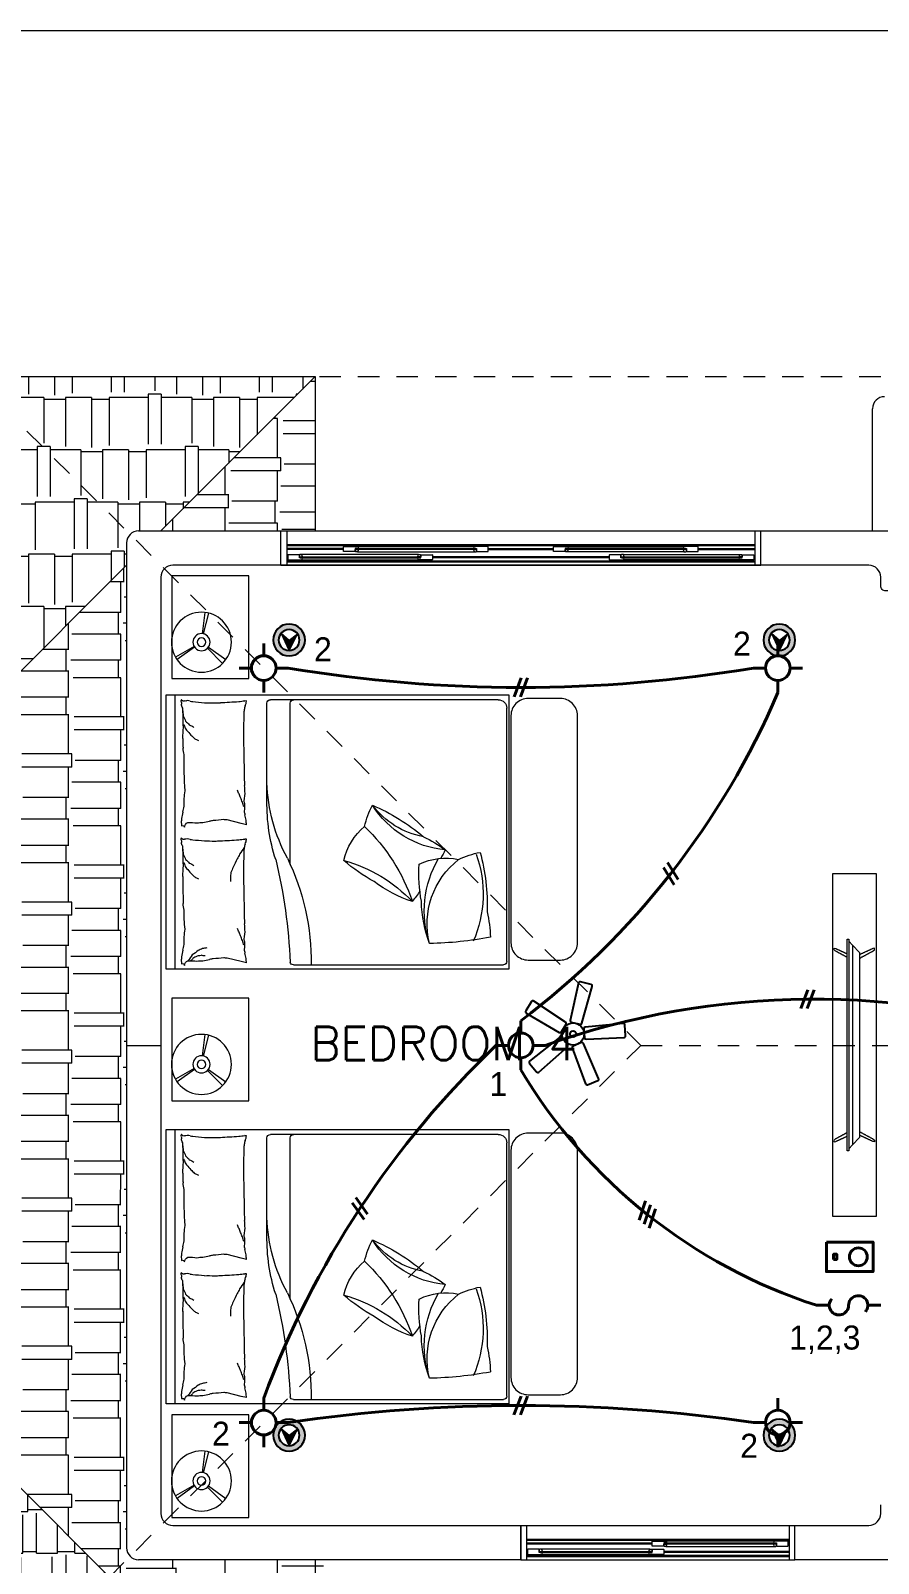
# Model space of a CAD drawing. Header units: metres. Extents: x 14 to 2416, y -346 to 476.
# Drawn here: x 132.22 to 137.16, y -72.09 to -63.15 of the extents above; entities that cross this region are included whole.
import ezdxf

# ---------------------------------------------------------------- set-up
doc = ezdxf.new("R2010")
doc.units = ezdxf.units.M
for name, pattern in [('0', [0]), ('CONTINU', [0]), ('CONTINUA', [0]), ('HIDDEN2', [0.1875, 0.125, -0.0625])]:
    doc.linetypes.add(name, pattern=pattern)
doc.layers.get('0').update_dxf_attribs({"linetype": '0', "lineweight": 20})
doc.layers.get('Defpoints').update_dxf_attribs({"color": 6})
for name, color, linetype, lineweight in [('A-ANNO-TEXT', 20, 'Continuous', 13), ('A-DOOR', 35, 'Continuous', 5), ('A-WALL', 250, 'Continuous', 20), ('cristales', 131, 'Continuous', 0), ('E Salida Interruptores', 22, 'Continuous', 40), ('E Salida Luces', 22, 'Continuous', 40), ('E Tuberia Emp Losa', 22, 'Continuous', 40), ('MAVA', 1, 'Continuous', 15), ('MOBILIARIOS', 252, 'Continuous', 0), ('muros bajitos', 252, 'Continuous', 5), ('puertas', 42, 'Continuous', 0), ('textos', 7, 'Continuous', 0)]:
    doc.layers.add(name, color=color, linetype=linetype, lineweight=lineweight)
doc.layers.add('MAVA Luminarias', color=1, linetype='Continuous')
doc.layers.add('Techos 1', color=7, linetype='HIDDEN2', lineweight=9, true_color=0x42391a)
doc.layers.add('Techos 2do', color=7, linetype='CONTINUA', lineweight=5, true_color=0x42391a)
doc.styles.add('CENTURY GOTHIC', font='GOTHIC.TTF')
doc.styles.get("Standard").update_dxf_attribs({"font": 'arial.ttf', "height": 0.1875})

# ---------------------------------------------------------------- blocks, each defined once
blk = doc.blocks.new('abanico mava')
at = {"layer": 'MAVA Luminarias', "linetype": 'ByBlock', "lineweight": -2, "extrusion": (4.64878e-10, 3.72215e-09, 1), "elevation": 0}
for points in [[(513803.102, 2035248.678), (513803.215, 2035249.086, 0.421374), (513803.203, 2035249.107), (513803.084, 2035249.136, 0.421374), (513803.064, 2035249.124), (513802.972, 2035248.71, 0.407089), (513802.984, 2035248.69), (513803.082, 2035248.666, 0.407089)], [(513802.921, 2035248.69), (513802.567, 2035248.923, 0.421374), (513802.544, 2035248.918), (513802.479, 2035248.814, 0.421374), (513802.485, 2035248.791), (513802.85, 2035248.576, 0.407089), (513802.873, 2035248.581), (513802.926, 2035248.667, 0.407089)], [(513802.993, 2035248.405), (513803.142, 2035248.008, 0.421374), (513803.164, 2035247.998), (513803.278, 2035248.044, 0.421374), (513803.287, 2035248.066), (513803.118, 2035248.455, 0.407089), (513803.096, 2035248.464), (513803.003, 2035248.426, 0.407089)]]:
    blk.add_lwpolyline(points, format="xyb", close=True, dxfattribs=at)
at = {"layer": 'MAVA Luminarias', "linetype": 'ByBlock', "lineweight": -2, "extrusion": (4.64878e-10, 3.72215e-09, 1)}
for points in [[(513803.147, 2035248.501), (513803.57, 2035248.521, 0.421374), (513803.586, 2035248.539), (513803.578, 2035248.661, 0.421374), (513803.559, 2035248.676), (513803.137, 2035248.636, 0.407089), (513803.122, 2035248.618), (513803.129, 2035248.517, 0.407089)], [(513802.854, 2035248.521), (513802.522, 2035248.257, 0.421374), (513802.52, 2035248.233), (513802.599, 2035248.139, 0.421374), (513802.623, 2035248.137), (513802.94, 2035248.418, 0.407089), (513802.942, 2035248.442), (513802.877, 2035248.519, 0.407089)]]:
    blk.add_lwpolyline(points, format="xyb", close=True, dxfattribs=at)
at = {"layer": 'MAVA Luminarias', "linetype": 'ByBlock', "lineweight": -2}
for radius in [0.123, 0.0335]:
    blk.add_circle((513803.004, 2035248.559), radius, dxfattribs=at)
blk = doc.blocks.new('dl ip')
at = {"layer": 'MAVA', "true_color": 0xf8991e, "transparency": 33554687}
h = blk.add_hatch(color=30, dxfattribs=at)
h.dxf.hatch_style = 1
h.paths.add_polyline_path([(94.7574, -111.2088), (94.7109, -111.2482), (94.6624, -111.2113), (94.7109, -111.3092)])
at = {"layer": 'MAVA Luminarias', "linetype": 'Continuous', "true_color": 0xf8991e}
h = blk.add_hatch(color=30, dxfattribs=at)
h.paths.add_polyline_path([(94.618, -111.2482, 1), (94.8039, -111.2482, 1)])
h.paths.add_polyline_path([(94.7719, -111.2482, -1), (94.6499, -111.2482, -1)], flags=16)
at = {"layer": 'MAVA', "color": 30, "true_color": 0xf8991e}
for p, q in [((94.7109, -111.2482), (94.6624, -111.2113)), ((94.6624, -111.2113), (94.7109, -111.3092)), ((94.7109, -111.3092), (94.7574, -111.2088)), ((94.7574, -111.2088), (94.7109, -111.2482))]:
    blk.add_line(p, q, dxfattribs=at)
at = {"layer": 'MAVA Luminarias', "color": 30, "linetype": 'Continuous', "true_color": 0xf8991e}
for radius in [0.093, 0.061]:
    blk.add_circle((94.7109, -111.2482), radius, dxfattribs=at)
blk = doc.blocks.new('A$C58f5b6b7')
at = {"layer": 'MOBILIARIOS'}
for points in [[(0, 0.2526), (2, 0.2526), (2, 0), (0, 0)], [(0.382, 0.1596), (0.382, 0.1691), (1.618, 0.1691), (1.618, 0.1596)]]:
    blk.add_lwpolyline(points, close=True, dxfattribs=at)
for points in [[(1.6059, 0.1595), (1.5823, 0.1372), (1, 0.1372), (0.4177, 0.1372), (0.3941, 0.1595)], [(1.5823, 0.1372), (1.54, 0.0973), (0.46, 0.0973), (0.4177, 0.1372)]]:
    blk.add_lwpolyline(points, dxfattribs=at)
for points, degree in [([(0.4512, 0.2382, -0.0047), (0.4469, 0.2461, -0.0047), (0.4415, 0.2461, -0.0047), (0.4325, 0.2461, -0.0047), (0.4368, 0.237, -0.0047)], 3), ([(0.4368, 0.237, -0.0047), (0.4526, 0.2031, -0.0047), (0.4683, 0.1691, -0.0047)], 2), ([(0.4885, 0.1691, -0.0047), (0.4698, 0.2037, -0.0047), (0.4512, 0.2382, -0.0047)], 2), ([(1.5115, 0.1691, -0.0047), (1.5302, 0.2037, -0.0047), (1.5488, 0.2382, -0.0047)], 2), ([(1.5632, 0.237, -0.0047), (1.5474, 0.2031, -0.0047), (1.5317, 0.1691, -0.0047)], 2), ([(1.5488, 0.2382, -0.0047), (1.5531, 0.2461, -0.0047), (1.5585, 0.2461, -0.0047), (1.5675, 0.2461, -0.0047), (1.5632, 0.237, -0.0047)], 3), ([(0.4368, 0.0172, -0.0047), (0.4554, 0.0572, -0.0047), (0.474, 0.0973, -0.0047)], 2), ([(0.4951, 0.0973, -0.0047), (0.4731, 0.0566, -0.0047), (0.4512, 0.016, -0.0047)], 2), ([(1.5049, 0.0973), (1.5269, 0.0566), (1.5488, 0.016)], 2), ([(1.5632, 0.0172), (1.5446, 0.0572), (1.526, 0.0973)], 2)]:
    blk.add_open_spline(points, degree=degree, dxfattribs=at)
for points in [[(0.4512, 0.016, -0.0047), (0.4469, 0.0081, -0.0047), (0.4415, 0.0081, -0.0047), (0.4325, 0.0081, -0.0047), (0.4368, 0.0172, -0.0047)], [(1.5488, 0.016), (1.5531, 0.0081), (1.5585, 0.0081), (1.5675, 0.0081), (1.5632, 0.0172)]]:
    blk.add_open_spline(points, degree=3, knots=[-0.08544201, -0.08544201, -0.08544201, -0.08544201, -0.04272101, 0, 0, 0, 0], dxfattribs=at)
blk = doc.blocks.new('A$Ca0281d7f')
at = {"layer": 'MOBILIARIOS'}
for p, q in [((0.4006, 1.6), (0.4006, 0)), ((2.4006, 1.6), (0.4006, 1.6)), ((0.4127, 0.0458), (0.4127, 1.5216)), ((0.4627, 1.5716), (1.7925, 1.5716)), ((1.676, 0.6111), (1.676, 1.5516)), ((1.8125, 0.9805), (1.8125, 1.5516)), ((2.3482, 0), (2.3482, 1.6)), ((2.4006, 0), (2.4006, 1.6)), ((1.9322, 0.8427), (1.9622, 0.8502)), ((1.9622, 0.8502), (2.0448, 0.8708)), ((0.4006, 0), (2.4006, 0)), ((1.6581, 0.0258), (0.4327, 0.0258)), ((1.9322, 0.0366), (1.9622, 0.0442)), ((1.9622, 0.0442), (2.0448, 0.0648))]:
    blk.add_line(p, q, dxfattribs=at)
blk.add_lwpolyline([(0.1, 1.5789), (0.2884, 1.5789, -0.414214), (0.3884, 1.4789), (0.3884, 0.1537, -0.414214), (0.2884, 0.0537), (0.1, 0.0537, -0.414214), (0, 0.1537), (0, 1.4789, -0.414214)], format="xyb", close=True, dxfattribs=at)
for centre, radius, start, end in [((0.4627, 1.5216), 0.05, 90, 180), ((1.656, 1.5516), 0.02, 0, 90), ((1.7925, 1.5516), 0.02, 0, 90), ((1.9309, 1.5641), 0.00132, 286.69777, 7.12039), ((1.8473, 1.5384), 0.0875, 7.12039, 16.22115), ((1.9356, 1.5833), 0.0193, 260.00164, 286.69777), ((1.8659, 1.514), 0.0767, 16.22115, 27.28412), ((1.9837, 1.5456), 0.0453, 192.86904, 207.28412), ((1.9215, 1.2442), 0.3212, 80.00164, 86.49514), ((2.0891, 1.5339), 0.1459, 183.57397, 192.86904), ((1.2506, -12.0557), 13.6356, 86.49514, 86.94504), ((2.0452, 0.1897), 1.3652, 86.94504, 88.36691), ((2.1579, 0.8754), 0.6787, 88.36691, 93.36875), ((2.2993, 0.649), 0.9131, 93.36875, 97.6809), ((2.2872, 1.3666), 0.1983, 97.6809, 102.10946), ((2.2259, 1.8067), 0.246, 278.13348, 282.10946), ((2.2895, 1.5966), 0.0328, 248.57902, 278.13348), ((2.3, 1.5497), 0.0156, 68.57902, 111.9904), ((1.4835, 1.5502), 0.8208, 354.74081, 358.09211), ((2.2574, 1.5504), 0.0539, 329.34875, 354.74081), ((2.3098, 1.5651), 0.00428, 111.9904, 191.89306), ((2.309, 1.5713), 0.00232, 250.43603, 11.89306), ((2.3399, 1.5476), 0.0289, 149.34875, 184.30254), ((2.3145, 1.573), 0.00342, 201.7883, 250.43603), ((2.3384, 1.5717), 0.0251, 184.30254, 201.7883), ((3.1109, 1.5072), 1.164, 180.28654, 183.57397), ((7.6668, 1.3378), 5.7185, 179.02962, 180.28654), ((2.3455, 1.3659), 0.0992, 126.17665, 143.91364), ((2.3823, 1.4187), 0.0992, 143.91364, 164.06476), ((0.8066, 1.46), 1.4943, 358.09211, 0.57574), ((2.4011, 1.4844), 0.0992, 164.06476, 184.21588), ((2.3068, 1.157), 0.2002, 113.00277, 118.31676), ((2.2596, 1.303), 0.0493, 118.31676, 129.03494), ((2.3987, 1.1905), 0.2252, 129.03494, 136.18849), ((2.2967, 1.3302), 0.0992, 108.43965, 126.17665), ((2.5639, 1.1222), 0.3916, 136.18849, 141.61143), ((2.3495, 1.3582), 0.0768, 141.61143, 152.76041), ((2.508, 1.3226), 0.234, 152.76041, 159.13972), ((1.4299, 1.3372), 0.8732, 0.57574, 4.80185), ((2.5925, 1.3331), 0.2897, 177.46141, 184.80185), ((15.9276, 0.997), 13.9828, 178.72047, 179.52429), ((1.7752, 1.3448), 0.5293, 349.81012, 353.9133), ((2.4538, 1.2819), 0.1524, 169.81012, 177.46141), ((-1.4773, 1.2511), 3.7735, 356.79189, 0.00082), ((0.8277, 1.1189), 0.9853, 331.43285, 358.12613), ((3.1579, 1.0151), 1.2165, 175.38242, 177.39037), ((0.5395, 1.1379), 1.4048, 355.38242, 357.25094), ((1.7143, 0.9787), 0.2301, 357.25094, 11.55856), ((1.2694, 1.2461), 0.7387, 338.34226, 340.57202), ((1.2885, 1.2948), 0.7387, 336.51559, 338.34226), ((1.3073, 1.338), 0.7387, 334.68893, 336.51559), ((1.6135, 0.9502), 0.6827, 0, 7.54685), ((0.719, 1.2586), 0.5655, 275.33912, 327.68949), ((1.6535, -0.1157), 1.1652, 113.06416, 130.32086), ((0.809, 1.2521), 0.4879, 280.69865, 322.68638), ((0.7089, 0.7072), 0.548, 13.20343, 27.03623), ((0.7419, 0.9666), 1.0706, 342.19663, 0.74184), ((1.7149, 0.9376), 0.2297, 342.61359, 350.5159), ((2.0604, 0.8863), 0.1197, 162.61359, 173.56595), ((2.0891, 0.9513), 0.1459, 173.56595, 191.55856), ((1.2503, 1.1919), 0.7387, 340.57202, 342.80178), ((2.063, 0.8845), 0.2422, 7.54685, 15.74398), ((2.6046, 0.961), 0.3048, 188.43719, 195.74398), ((1.9875, 0.0508), 1.0798, 133.63057, 161.4288), ((1.0148, 0.5567), 0.3575, 12.47819, 50.46254), ((1.664, 0.8882), 0.2708, 350.5159, 355.91706), ((1.9313, 0.8427), 0.000917, 355.91706, 104.04494), ((2.048, 0.9385), 0.0677, 267.33512, 284.04519), ((2.1561, 1.5251), 0.6588, 261.99495, 267.33512), ((2.1925, 1.177), 0.3171, 257.80162, 261.99495), ((2, -0.0065), 0.882, 77.80162, 80.31563), ((2.1863, 0.6517), 0.204, 80.31563, 90), ((2.2741, 0.3638), 0.4918, 90, 96.23236), ((2.2585, 0.8252), 0.0342, 4.40021, 63.41948), ((2.3054, 0.8253), 0.0131, 63.41948, 168.72762), ((2.4724, 0.8783), 0.1611, 180, 188.43719), ((2.4017, 0.837), 0.0904, 168.72762, 180), ((1.2128, 0.1088), 0.734, 115.25901, 126.93514), ((1.9309, 0.7581), 0.00132, 286.69777, 7.12039), ((1.8473, 0.7324), 0.0875, 7.12039, 16.22115), ((1.9356, 0.7773), 0.0193, 260.00164, 286.69777), ((1.8659, 0.708), 0.0767, 16.22115, 27.28412), ((1.9837, 0.7395), 0.0453, 192.86904, 207.28412), ((1.9215, 0.4382), 0.3212, 80.00164, 86.49514), ((2.0891, 0.7279), 0.1459, 183.57397, 192.86904), ((1.2506, -12.8617), 13.6356, 86.49514, 86.94504), ((2.0452, -0.6163), 1.3652, 86.94504, 88.36691), ((2.1579, 0.0694), 0.6787, 88.36691, 93.36875), ((2.2993, -0.157), 0.9131, 93.36875, 97.6809), ((2.2872, 0.5605), 0.1983, 97.6809, 102.10946), ((2.2259, 1.0007), 0.246, 278.13348, 282.10946), ((2.2895, 0.7906), 0.0328, 248.57902, 278.13348), ((2.3, 0.7437), 0.0156, 68.57902, 111.9904), ((1.4835, 0.7442), 0.8208, 354.74081, 358.09211), ((2.2574, 0.7444), 0.0539, 329.34875, 354.74081), ((2.3098, 0.7591), 0.00428, 111.9904, 191.89306), ((2.309, 0.7653), 0.00232, 250.43603, 11.89306), ((2.3399, 0.7416), 0.0289, 149.34875, 184.30254), ((2.3145, 0.767), 0.00342, 201.7883, 250.43603), ((2.3384, 0.7657), 0.0251, 184.30254, 201.7883), ((1.6923, 0.3726), 1.1652, 164.62778, 181.88448), ((1.2394, 0.439), 0.6885, 160.29361, 203.6414), ((0.4605, 0.1443), 0.548, 64.76704, 78.59984), ((0.7686, 0.2903), 0.3575, 64.0418, 102.02615), ((0.4001, 0.2637), 0.4774, 346.18494, 52.00166), ((2.7135, 1.7247), 2.1977, 207.92482, 209.3793), ((0.2857, 0.3397), 0.6085, 341.81005, 30.13512), ((1.5939, -0.2048), 0.8697, 105.33601, 136.41927), ((0.715, 1.3789), 0.9879, 298.49711, 311.05657), ((2.9452, 0.0436), 1.3903, 154.24266, 180.7342), ((4.7703, -0.0876), 3.0955, 166.42012, 177.62385), ((2.5624, 1.097), 0.7286, 212.13498, 215.82629), ((3.1109, 0.7012), 1.164, 180.28654, 183.57397), ((7.6668, 0.5318), 5.7185, 179.02962, 180.28654), ((2.2514, 0.81), 0.3126, 206.49848, 212.13498), ((3.2918, 1.2337), 1.4323, 204.32653, 206.49848), ((2.3455, 0.5598), 0.0992, 126.17665, 143.91364), ((2.3823, 0.6127), 0.0992, 143.91364, 164.06476), ((0.8066, 0.654), 1.4943, 358.09211, 0.57574), ((2.4011, 0.6784), 0.0992, 164.06476, 184.21588), ((-0.0618, 0.5666), 0.9879, 350.06073, 2.62018), ((2.484, 0.7735), 0.5066, 200.67428, 204.32653), ((2.0801, 0.5689), 0.058, 184.08277, 200.67428), ((2.2974, 0.5316), 0.2721, 176.4448, 184.08277), ((2.2596, 0.497), 0.0493, 118.31676, 129.03494), ((2.3987, 0.3845), 0.2252, 129.03494, 136.18849), ((2.2967, 0.5242), 0.0992, 108.43965, 126.17665), ((2.5639, 0.3162), 0.3916, 136.18849, 141.61143), ((2.3495, 0.5522), 0.0768, 141.61143, 152.76041), ((2.508, 0.5165), 0.234, 152.76041, 159.13972), ((1.4299, 0.5311), 0.8732, 0.57574, 4.80185), ((2.5925, 0.5271), 0.2897, 177.46141, 184.80185), ((2.7135, 1.7247), 2.1977, 215.29657, 217.24182), ((0.716, 1.1421), 0.7874, 288.35266, 306.68512), ((15.9276, 0.191), 13.9828, 178.72047, 179.52429), ((2.3068, 0.351), 0.2002, 113.00277, 118.31676), ((7.6231, 0.343), 5.3217, 178.27859, 179.57305), ((0.1243, 0.4201), 0.7874, 339.91627, 358.24873), ((1.7752, 0.4387), 0.5293, 349.81012, 353.9133), ((1.2424, 0.1669), 0.734, 166.82263, 178.49876), ((3.1579, 0.2091), 1.2165, 175.38242, 177.39037), ((1.2472, 0.3451), 1.049, 353.9133, 0), ((0.9096, 2.3469), 2.1977, 259.48843, 268.80544), ((0.5395, 0.3319), 1.4048, 355.38242, 357.25094), ((1.7143, 0.1727), 0.2301, 357.25094, 11.55856), ((1.2694, 0.4401), 0.7387, 338.34226, 340.57202), ((1.2885, 0.4887), 0.7387, 336.51559, 338.34226), ((1.3073, 0.5319), 0.7387, 334.68893, 336.51559), ((1.6135, 0.1442), 0.6827, 0, 7.54685), ((1.7149, 0.1316), 0.2297, 342.61359, 350.5159), ((2.0604, 0.0803), 0.1197, 162.61359, 173.56595), ((2.0891, 0.1453), 0.1459, 173.56595, 191.55856), ((1.2503, 0.3859), 0.7387, 340.57202, 342.80178), ((2.2028, 0.2591), 0.1399, 253.48502, 264.36887), ((2.2535, 0.2441), 0.1399, 242.60117, 253.48502), ((2.3128, 0.2087), 0.1399, 224.90238, 242.60117), ((2.063, 0.0785), 0.2422, 7.54685, 15.74398), ((2.6046, 0.155), 0.3048, 188.43719, 195.74398), ((0.4327, 0.0458), 0.02, 180, 270), ((1.6581, 0.0458), 0.02, 270, 345.37378), ((1.664, 0.0822), 0.2708, 350.5159, 355.91706), ((1.9313, 0.0367), 0.000917, 355.91706, 104.04494), ((2.048, 0.1325), 0.0677, 267.33512, 284.04519), ((2.1561, 0.7191), 0.6588, 261.99495, 267.33512), ((2.1925, 0.371), 0.3171, 257.80162, 261.99495), ((2, -0.8125), 0.882, 77.80162, 80.31563), ((2.1724, 0.1695), 0.0915, 270, 284.68511), ((2.1863, -0.1543), 0.204, 80.31563, 90), ((2.2137, 0.1341), 0.0562, 251.2201, 270), ((2.2901, 0.2688), 0.2056, 248.18508, 251.2201), ((2.2741, -0.4422), 0.4918, 90, 96.23236), ((2.2886, 0.2107), 0.1511, 244.64488, 248.18508), ((2.2673, 0.1099), 0.0526, 228.55709, 244.64488), ((2.3172, 0.1155), 0.0899, 216.26407, 228.55709), ((2.3729, 0.1484), 0.1399, 207.20359, 224.90238), ((2.2585, 0.0192), 0.0342, 4.40021, 63.41948), ((2.3054, 0.0193), 0.0131, 63.41948, 168.72762), ((2.4724, 0.0723), 0.1611, 180, 188.43719), ((2.4017, 0.031), 0.0904, 168.72762, 180)]:
    blk.add_arc(centre, radius, start, end, dxfattribs=at)
blk = doc.blocks.new('A$C8346a57b')
at = {"layer": 'MOBILIARIOS'}
for p, q in [((0.2641, 0.2604), (0.2338, 0.3817)), ((0.2701, 0.2615), (0.2545, 0.3855)), ((0.2356, 0.1828), (0.1339, 0.1102)), ((0.3169, 0.1828), (0.4187, 0.1102)), ((0.3197, 0.1871), (0.4282, 0.1251)), ((0.2409, 0.1765), (0.1525, 0.0881))]:
    blk.add_line(p, q, dxfattribs=at)
blk.add_lwpolyline([(0, 0.5983), (0.45, 0.5983), (0.45, 0), (0, 0)], close=True, dxfattribs=at)
for radius in [0.175, 0.05, 0.025]:
    blk.add_circle((0.2763, 0.2119), radius, dxfattribs=at)
blk = doc.blocks.new('A$C11459bdd')
at = {"layer": 'A-DOOR'}
for p, q in [((0, 0.2), (2.8, 0.2)), ((0, 0), (0, 0.2)), ((0.034, 0.2), (0.034, 0)), ((2.766, 0.2), (2.766, 0)), ((2.8, 0), (2.8, 0.2)), ((0.034, 0.12), (2.766, 0.12)), ((0.366, 0.1075), (0.3675, 0.109)), ((0.366, 0.0805), (0.366, 0.1075)), ((0.3675, 0.109), (0.4481, 0.109)), ((0.4515, 0.098), (0.434, 0.098)), ((0.434, 0.098), (0.434, 0.0805)), ((0.434, 0.095), (0.439, 0.095)), ((0.434, 0.095), (0.439, 0.095)), ((0.439, 0.097), (0.445, 0.093)), ((0.439, 0.093), (0.445, 0.097)), ((0.4481, 0.109), (0.45, 0.1075)), ((1.1279, 0.109), (0.4481, 0.109)), ((0.45, 0.1075), (0.452, 0.0995)), ((0.452, 0.0985), (0.4515, 0.098)), ((0.452, 0.0995), (0.452, 0.0985)), ((1.126, 0.1075), (1.124, 0.0995)), ((1.124, 0.0995), (1.124, 0.0985)), ((1.124, 0.0985), (1.1245, 0.098)), ((1.1245, 0.098), (1.142, 0.098)), ((1.1279, 0.109), (1.126, 0.1075)), ((1.2085, 0.109), (1.1279, 0.109)), ((1.137, 0.097), (1.131, 0.093)), ((1.137, 0.093), (1.131, 0.097)), ((1.142, 0.095), (1.137, 0.095)), ((1.142, 0.095), (1.137, 0.095)), ((1.142, 0.098), (1.142, 0.0805)), ((1.21, 0.1075), (1.2085, 0.109)), ((1.21, 0.0805), (1.21, 0.1075)), ((1.59, 0.1075), (1.5915, 0.109)), ((1.59, 0.0805), (1.59, 0.1075)), ((1.5915, 0.109), (1.6721, 0.109)), ((1.6755, 0.098), (1.658, 0.098)), ((1.658, 0.098), (1.658, 0.0805)), ((1.658, 0.095), (1.663, 0.095)), ((1.658, 0.095), (1.663, 0.095)), ((1.663, 0.097), (1.669, 0.093)), ((1.663, 0.093), (1.669, 0.097)), ((1.6721, 0.109), (1.674, 0.1075)), ((1.6721, 0.109), (2.3519, 0.109)), ((1.674, 0.1075), (1.676, 0.0995)), ((1.676, 0.0985), (1.6755, 0.098)), ((1.676, 0.0995), (1.676, 0.0985)), ((2.35, 0.1075), (2.348, 0.0995)), ((2.348, 0.0995), (2.348, 0.0985)), ((2.348, 0.0985), (2.3485, 0.098)), ((2.3485, 0.098), (2.366, 0.098)), ((2.3519, 0.109), (2.35, 0.1075)), ((2.4325, 0.109), (2.3519, 0.109)), ((2.361, 0.097), (2.355, 0.093)), ((2.361, 0.093), (2.355, 0.097)), ((2.366, 0.095), (2.361, 0.095)), ((2.366, 0.095), (2.361, 0.095)), ((2.366, 0.098), (2.366, 0.0805)), ((2.434, 0.1075), (2.4325, 0.109)), ((2.434, 0.0805), (2.434, 0.1075)), ((0.034, 0.02), (2.766, 0.02)), ((0.0415, 0.061), (0.04, 0.0595)), ((0.04, 0.0595), (0.04, 0.0325)), ((0.04, 0.0325), (0.0415, 0.031)), ((0.1065, 0.061), (0.0415, 0.061)), ((0.0415, 0.031), (0.1221, 0.031)), ((0.108, 0.0595), (0.1065, 0.061)), ((0.108, 0.042), (0.108, 0.0595)), ((0.108, 0.045), (0.113, 0.045)), ((0.108, 0.045), (0.113, 0.045)), ((0.1255, 0.042), (0.108, 0.042)), ((0.113, 0.043), (0.119, 0.047)), ((0.113, 0.047), (0.119, 0.043)), ((0.8028, 0.062), (0.1212, 0.062)), ((0.1221, 0.031), (0.124, 0.0325)), ((0.1221, 0.031), (0.8019, 0.031)), ((0.124, 0.0325), (0.126, 0.0405)), ((0.126, 0.0415), (0.1255, 0.042)), ((0.126, 0.0405), (0.126, 0.0415)), ((0.3675, 0.079), (0.366, 0.0805)), ((0.4325, 0.079), (0.3675, 0.079)), ((0.434, 0.0805), (0.4325, 0.079)), ((0.4472, 0.078), (1.1288, 0.078)), ((0.798, 0.0415), (0.7985, 0.042)), ((0.798, 0.0405), (0.798, 0.0415)), ((0.8, 0.0325), (0.798, 0.0405)), ((0.7985, 0.042), (0.816, 0.042)), ((0.8019, 0.031), (0.8, 0.0325)), ((0.8825, 0.031), (0.8019, 0.031)), ((0.811, 0.043), (0.805, 0.047)), ((0.811, 0.047), (0.805, 0.043)), ((0.816, 0.045), (0.811, 0.045)), ((0.816, 0.045), (0.811, 0.045)), ((0.816, 0.0595), (0.8175, 0.061)), ((0.816, 0.042), (0.816, 0.0595)), ((0.8175, 0.061), (0.8825, 0.061)), ((0.884, 0.0595), (0.8825, 0.061)), ((0.884, 0.0325), (0.8825, 0.031)), ((0.884, 0.0595), (0.884, 0.0325)), ((1.142, 0.0805), (1.1435, 0.079)), ((1.1435, 0.079), (1.2085, 0.079)), ((1.2085, 0.079), (1.21, 0.0805)), ((1.5915, 0.079), (1.59, 0.0805)), ((1.6565, 0.079), (1.5915, 0.079)), ((1.658, 0.0805), (1.6565, 0.079)), ((2.3528, 0.078), (1.6712, 0.078)), ((1.916, 0.0595), (1.9175, 0.061)), ((1.916, 0.0595), (1.916, 0.0325)), ((1.916, 0.0325), (1.9175, 0.031)), ((1.9825, 0.061), (1.9175, 0.061)), ((1.9175, 0.031), (1.9981, 0.031)), ((1.984, 0.0595), (1.9825, 0.061)), ((1.984, 0.042), (1.984, 0.0595)), ((1.984, 0.045), (1.989, 0.045)), ((1.984, 0.045), (1.989, 0.045)), ((2.0015, 0.042), (1.984, 0.042)), ((1.989, 0.043), (1.995, 0.047)), ((1.989, 0.047), (1.995, 0.043)), ((1.9972, 0.062), (2.6788, 0.062)), ((1.9981, 0.031), (2, 0.0325)), ((2.6779, 0.031), (1.9981, 0.031)), ((2, 0.0325), (2.002, 0.0405)), ((2.002, 0.0415), (2.0015, 0.042)), ((2.002, 0.0405), (2.002, 0.0415)), ((2.366, 0.0805), (2.3675, 0.079)), ((2.3675, 0.079), (2.4325, 0.079)), ((2.4325, 0.079), (2.434, 0.0805)), ((2.674, 0.0415), (2.6745, 0.042)), ((2.674, 0.0405), (2.674, 0.0415)), ((2.676, 0.0325), (2.674, 0.0405)), ((2.6745, 0.042), (2.692, 0.042)), ((2.6779, 0.031), (2.676, 0.0325)), ((2.7585, 0.031), (2.6779, 0.031)), ((2.687, 0.043), (2.681, 0.047)), ((2.687, 0.047), (2.681, 0.043)), ((2.692, 0.045), (2.687, 0.045)), ((2.692, 0.045), (2.687, 0.045)), ((2.692, 0.0595), (2.6935, 0.061)), ((2.692, 0.042), (2.692, 0.0595)), ((2.6935, 0.061), (2.7585, 0.061)), ((2.7585, 0.061), (2.76, 0.0595)), ((2.76, 0.0325), (2.7585, 0.031)), ((2.76, 0.0595), (2.76, 0.0325)), ((0, 0), (2.8, 0))]:
    blk.add_line(p, q, dxfattribs=at)
at = {"layer": 'A-DOOR', "color": 8}
for p, q in [((0.034, 0.114), (2.766, 0.114)), ((0.366, 0.097), (0.034, 0.097)), ((0.366, 0.091), (0.034, 0.091)), ((1.21, 0.097), (1.59, 0.097)), ((1.21, 0.091), (1.59, 0.091)), ((2.434, 0.097), (2.766, 0.097)), ((2.434, 0.091), (2.766, 0.091)), ((0.034, 0.026), (2.766, 0.026)), ((1.916, 0.049), (0.884, 0.049)), ((1.916, 0.043), (0.884, 0.043))]:
    blk.add_line(p, q, dxfattribs=at)
at = {"layer": 'A-DOOR'}
for points in [[(0.434, 0.095), (0.439, 0.095), (0.439, 0.095), (0.434, 0.095)], [(1.137, 0.097), (0.439, 0.097), (0.439, 0.093), (1.137, 0.093)], [(0.439, 0.097), (0.445, 0.097), (0.445, 0.093), (0.439, 0.093)], [(0.4515, 0.098), (0.4395, 0.098), (0.4395, 0.097), (0.4515, 0.097)], [(0.4515, 0.093), (0.4395, 0.093), (0.4395, 0.092), (0.4515, 0.092)], [(0.445, 0.097), (0.45, 0.097), (0.45, 0.093), (0.445, 0.093)], [(1.1245, 0.098), (1.1365, 0.098), (1.1365, 0.097), (1.1245, 0.097)], [(1.1245, 0.093), (1.1365, 0.093), (1.1365, 0.092), (1.1245, 0.092)], [(1.131, 0.097), (1.126, 0.097), (1.126, 0.093), (1.131, 0.093)], [(1.137, 0.097), (1.131, 0.097), (1.131, 0.093), (1.137, 0.093)], [(1.142, 0.095), (1.137, 0.095), (1.137, 0.095), (1.142, 0.095)], [(1.658, 0.095), (1.663, 0.095), (1.663, 0.095), (1.658, 0.095)], [(1.663, 0.097), (1.669, 0.097), (1.669, 0.093), (1.663, 0.093)], [(1.663, 0.097), (2.361, 0.097), (2.361, 0.093), (1.663, 0.093)], [(1.6755, 0.098), (1.6635, 0.098), (1.6635, 0.097), (1.6755, 0.097)], [(1.6755, 0.093), (1.6635, 0.093), (1.6635, 0.092), (1.6755, 0.092)], [(1.669, 0.097), (1.674, 0.097), (1.674, 0.093), (1.669, 0.093)], [(2.3485, 0.098), (2.3605, 0.098), (2.3605, 0.097), (2.3485, 0.097)], [(2.3485, 0.093), (2.3605, 0.093), (2.3605, 0.092), (2.3485, 0.092)], [(2.355, 0.097), (2.35, 0.097), (2.35, 0.093), (2.355, 0.093)], [(2.361, 0.097), (2.355, 0.097), (2.355, 0.093), (2.361, 0.093)], [(2.366, 0.095), (2.361, 0.095), (2.361, 0.095), (2.366, 0.095)], [(0.108, 0.045), (0.113, 0.045), (0.113, 0.045), (0.108, 0.045)], [(0.113, 0.043), (0.119, 0.043), (0.119, 0.047), (0.113, 0.047)], [(0.113, 0.043), (0.811, 0.043), (0.811, 0.047), (0.113, 0.047)], [(0.1255, 0.047), (0.1135, 0.047), (0.1135, 0.048), (0.1255, 0.048)], [(0.1255, 0.042), (0.1135, 0.042), (0.1135, 0.043), (0.1255, 0.043)], [(0.119, 0.043), (0.124, 0.043), (0.124, 0.047), (0.119, 0.047)], [(0.7985, 0.047), (0.8105, 0.047), (0.8105, 0.048), (0.7985, 0.048)], [(0.7985, 0.042), (0.8105, 0.042), (0.8105, 0.043), (0.7985, 0.043)], [(0.805, 0.043), (0.8, 0.043), (0.8, 0.047), (0.805, 0.047)], [(0.811, 0.043), (0.805, 0.043), (0.805, 0.047), (0.811, 0.047)], [(0.816, 0.045), (0.811, 0.045), (0.811, 0.045), (0.816, 0.045)], [(1.984, 0.045), (1.989, 0.045), (1.989, 0.045), (1.984, 0.045)], [(2.687, 0.043), (1.989, 0.043), (1.989, 0.047), (2.687, 0.047)], [(1.989, 0.043), (1.995, 0.043), (1.995, 0.047), (1.989, 0.047)], [(2.0015, 0.047), (1.9895, 0.047), (1.9895, 0.048), (2.0015, 0.048)], [(2.0015, 0.042), (1.9895, 0.042), (1.9895, 0.043), (2.0015, 0.043)], [(1.995, 0.043), (2, 0.043), (2, 0.047), (1.995, 0.047)], [(2.6745, 0.047), (2.6865, 0.047), (2.6865, 0.048), (2.6745, 0.048)], [(2.6745, 0.042), (2.6865, 0.042), (2.6865, 0.043), (2.6745, 0.043)], [(2.681, 0.043), (2.676, 0.043), (2.676, 0.047), (2.681, 0.047)], [(2.687, 0.043), (2.681, 0.043), (2.681, 0.047), (2.687, 0.047)], [(2.692, 0.045), (2.687, 0.045), (2.687, 0.045), (2.692, 0.045)]]:
    blk.add_lwpolyline(points, close=True, dxfattribs=at)
for points in [[(0.4361, 0.0795, 0.341999), (0.4342, 0.081), (0.434, 0.0813), (0.434, 0.091), (0.435, 0.092), (0.452, 0.092), (0.452, 0.0915), (0.4487, 0.0791, -0.339454), (0.4472, 0.078), (0.4381, 0.078, -0.341999)], [(1.1399, 0.0795, -0.341999), (1.1418, 0.081), (1.142, 0.0813), (1.142, 0.091), (1.141, 0.092), (1.124, 0.092), (1.124, 0.0915), (1.1273, 0.0791, 0.339454), (1.1288, 0.078), (1.1379, 0.078, 0.341999)], [(1.6601, 0.0795, 0.341999), (1.6582, 0.081), (1.658, 0.0813), (1.658, 0.091), (1.659, 0.092), (1.676, 0.092), (1.676, 0.0915), (1.6727, 0.0791, -0.339454), (1.6712, 0.078), (1.6621, 0.078, -0.341999)], [(2.3639, 0.0795, -0.341999), (2.3658, 0.081), (2.366, 0.0813), (2.366, 0.091), (2.365, 0.092), (2.348, 0.092), (2.348, 0.0915), (2.3513, 0.0791, 0.339454), (2.3528, 0.078), (2.3619, 0.078, 0.341999)], [(0.1101, 0.0605, -0.341999), (0.1082, 0.059), (0.108, 0.0587), (0.108, 0.049), (0.109, 0.048), (0.126, 0.048), (0.126, 0.0485), (0.1227, 0.0609, 0.339454), (0.1212, 0.062), (0.1121, 0.062, 0.341999)], [(0.8139, 0.0605, 0.341999), (0.8158, 0.059), (0.816, 0.0587), (0.816, 0.049), (0.815, 0.048), (0.798, 0.048), (0.798, 0.0485), (0.8013, 0.0609, -0.339454), (0.8028, 0.062), (0.8119, 0.062, -0.341999)], [(1.9861, 0.0605, -0.341999), (1.9842, 0.059), (1.984, 0.0587), (1.984, 0.049), (1.985, 0.048), (2.002, 0.048), (2.002, 0.0485), (1.9987, 0.0609, 0.339454), (1.9972, 0.062), (1.9881, 0.062, 0.341999)], [(2.6899, 0.0605, 0.341999), (2.6918, 0.059), (2.692, 0.0587), (2.692, 0.049), (2.691, 0.048), (2.674, 0.048), (2.674, 0.0485), (2.6773, 0.0609, -0.339454), (2.6788, 0.062), (2.6879, 0.062, -0.341999)]]:
    blk.add_lwpolyline(points, format="xyb", close=True, dxfattribs=at)
at = {"layer": 'A-DOOR', "color": 7}
for points in [[(1.137, 0.093), (0.439, 0.093), (0.439, 0.097), (1.137, 0.097)], [(1.663, 0.093), (2.361, 0.093), (2.361, 0.097), (1.663, 0.097)], [(0.113, 0.047), (0.811, 0.047), (0.811, 0.043), (0.113, 0.043)], [(2.687, 0.047), (1.989, 0.047), (1.989, 0.043), (2.687, 0.043)]]:
    blk.add_lwpolyline(points, close=True, dxfattribs=at)
at = {"layer": 'cristales', "const_width": 0.004}
for points in [[(1.126, 0.095), (0.45, 0.095)], [(1.674, 0.095), (2.35, 0.095)], [(0.124, 0.045), (0.8, 0.045)], [(2.676, 0.045), (2, 0.045)]]:
    blk.add_lwpolyline(points, dxfattribs=at)
blk = doc.blocks.new('A$C432191ae')
at = {"layer": 'A-DOOR'}
for p, q in [((0, 0.2), (1.6, 0.2)), ((0, 0.2), (0, 0)), ((0.034, 0), (0.034, 0.2)), ((0.034, 0.18), (1.566, 0.18)), ((1.566, 0), (1.566, 0.2)), ((1.6, 0.2), (1.6, 0)), ((0.04, 0.1675), (0.0415, 0.169)), ((0.04, 0.1405), (0.04, 0.1675)), ((0.0415, 0.139), (0.04, 0.1405)), ((0.0415, 0.169), (0.1221, 0.169)), ((0.1065, 0.139), (0.0415, 0.139)), ((0.108, 0.1405), (0.1065, 0.139)), ((0.1255, 0.158), (0.108, 0.158)), ((0.108, 0.158), (0.108, 0.1405)), ((0.108, 0.155), (0.113, 0.155)), ((0.108, 0.155), (0.113, 0.155)), ((0.113, 0.157), (0.119, 0.153)), ((0.113, 0.153), (0.119, 0.157)), ((0.7528, 0.138), (0.1212, 0.138)), ((0.1221, 0.169), (0.124, 0.1675)), ((0.1221, 0.169), (0.7519, 0.169)), ((0.124, 0.1675), (0.126, 0.1595)), ((0.126, 0.1585), (0.1255, 0.158)), ((0.126, 0.1595), (0.126, 0.1585)), ((0.75, 0.1675), (0.748, 0.1595)), ((0.748, 0.1595), (0.748, 0.1585)), ((0.748, 0.1585), (0.7485, 0.158)), ((0.7485, 0.158), (0.766, 0.158)), ((0.7519, 0.169), (0.75, 0.1675)), ((0.8325, 0.169), (0.7519, 0.169)), ((0.761, 0.157), (0.755, 0.153)), ((0.761, 0.153), (0.755, 0.157)), ((0.766, 0.155), (0.761, 0.155)), ((0.766, 0.155), (0.761, 0.155)), ((0.766, 0.158), (0.766, 0.1405)), ((0.766, 0.1405), (0.7675, 0.139)), ((0.7675, 0.121), (0.766, 0.1195)), ((0.766, 0.1195), (0.766, 0.0925)), ((0.766, 0.0925), (0.7675, 0.091)), ((0.7675, 0.139), (0.8325, 0.139)), ((0.8325, 0.121), (0.7675, 0.121)), ((0.7675, 0.091), (0.8481, 0.091)), ((0.834, 0.1675), (0.8325, 0.169)), ((0.834, 0.1405), (0.8325, 0.139)), ((0.834, 0.1195), (0.8325, 0.121)), ((0.834, 0.1405), (0.834, 0.1675)), ((0.834, 0.102), (0.834, 0.1195)), ((0.834, 0.105), (0.839, 0.105)), ((0.834, 0.105), (0.839, 0.105)), ((0.8515, 0.102), (0.834, 0.102)), ((0.839, 0.103), (0.845, 0.107)), ((0.839, 0.107), (0.845, 0.103)), ((0.8472, 0.122), (1.4788, 0.122)), ((0.8481, 0.091), (0.85, 0.0925)), ((1.4779, 0.091), (0.8481, 0.091)), ((0.85, 0.0925), (0.852, 0.1005)), ((0.852, 0.1015), (0.8515, 0.102)), ((0.852, 0.1005), (0.852, 0.1015)), ((1.474, 0.1015), (1.4745, 0.102)), ((1.474, 0.1005), (1.474, 0.1015)), ((1.476, 0.0925), (1.474, 0.1005)), ((1.4745, 0.102), (1.492, 0.102)), ((1.4779, 0.091), (1.476, 0.0925)), ((1.5585, 0.091), (1.4779, 0.091)), ((1.487, 0.103), (1.481, 0.107)), ((1.487, 0.107), (1.481, 0.103)), ((1.492, 0.105), (1.487, 0.105)), ((1.492, 0.105), (1.487, 0.105)), ((1.492, 0.1195), (1.4935, 0.121)), ((1.492, 0.102), (1.492, 0.1195)), ((1.4935, 0.121), (1.5585, 0.121)), ((1.5585, 0.121), (1.56, 0.1195)), ((1.56, 0.0925), (1.5585, 0.091)), ((1.56, 0.1195), (1.56, 0.0925)), ((0, 0), (1.6, 0)), ((0.034, 0.08), (1.566, 0.08))]:
    blk.add_line(p, q, dxfattribs=at)
at = {"layer": 'A-DOOR', "color": 8}
for p, q in [((0.034, 0.174), (1.566, 0.174)), ((0.766, 0.109), (0.034, 0.109)), ((0.766, 0.103), (0.034, 0.103)), ((1.566, 0.157), (0.834, 0.157)), ((1.566, 0.151), (0.834, 0.151)), ((0.034, 0.086), (1.566, 0.086))]:
    blk.add_line(p, q, dxfattribs=at)
at = {"layer": 'A-DOOR'}
for points in [[(0.108, 0.155), (0.113, 0.155), (0.113, 0.155), (0.108, 0.155)], [(0.113, 0.157), (0.119, 0.157), (0.119, 0.153), (0.113, 0.153)], [(0.113, 0.157), (0.761, 0.157), (0.761, 0.153), (0.113, 0.153)], [(0.1255, 0.158), (0.1135, 0.158), (0.1135, 0.157), (0.1255, 0.157)], [(0.1255, 0.153), (0.1135, 0.153), (0.1135, 0.152), (0.1255, 0.152)], [(0.119, 0.157), (0.124, 0.157), (0.124, 0.153), (0.119, 0.153)], [(0.7485, 0.158), (0.7605, 0.158), (0.7605, 0.157), (0.7485, 0.157)], [(0.7485, 0.153), (0.7605, 0.153), (0.7605, 0.152), (0.7485, 0.152)], [(0.755, 0.157), (0.75, 0.157), (0.75, 0.153), (0.755, 0.153)], [(0.761, 0.157), (0.755, 0.157), (0.755, 0.153), (0.761, 0.153)], [(0.766, 0.155), (0.761, 0.155), (0.761, 0.155), (0.766, 0.155)], [(0.834, 0.105), (0.839, 0.105), (0.839, 0.105), (0.834, 0.105)], [(1.487, 0.103), (0.839, 0.103), (0.839, 0.107), (1.487, 0.107)], [(0.839, 0.103), (0.845, 0.103), (0.845, 0.107), (0.839, 0.107)], [(0.8515, 0.107), (0.8395, 0.107), (0.8395, 0.108), (0.8515, 0.108)], [(0.8515, 0.102), (0.8395, 0.102), (0.8395, 0.103), (0.8515, 0.103)], [(0.845, 0.103), (0.85, 0.103), (0.85, 0.107), (0.845, 0.107)], [(1.4745, 0.107), (1.4865, 0.107), (1.4865, 0.108), (1.4745, 0.108)], [(1.4745, 0.102), (1.4865, 0.102), (1.4865, 0.103), (1.4745, 0.103)], [(1.481, 0.103), (1.476, 0.103), (1.476, 0.107), (1.481, 0.107)], [(1.487, 0.103), (1.481, 0.103), (1.481, 0.107), (1.487, 0.107)], [(1.492, 0.105), (1.487, 0.105), (1.487, 0.105), (1.492, 0.105)]]:
    blk.add_lwpolyline(points, close=True, dxfattribs=at)
for points in [[(0.1101, 0.1395, 0.341999), (0.1082, 0.141), (0.108, 0.1413), (0.108, 0.151), (0.109, 0.152), (0.126, 0.152), (0.126, 0.1515), (0.1227, 0.1391, -0.339454), (0.1212, 0.138), (0.1121, 0.138, -0.341999)], [(0.7639, 0.1395, -0.341999), (0.7658, 0.141), (0.766, 0.1413), (0.766, 0.151), (0.765, 0.152), (0.748, 0.152), (0.748, 0.1515), (0.7513, 0.1391, 0.339454), (0.7528, 0.138), (0.7619, 0.138, 0.341999)], [(0.8361, 0.1205, -0.341999), (0.8342, 0.119), (0.834, 0.1187), (0.834, 0.109), (0.835, 0.108), (0.852, 0.108), (0.852, 0.1085), (0.8487, 0.1209, 0.339454), (0.8472, 0.122), (0.8381, 0.122, 0.341999)], [(1.4899, 0.1205, 0.341999), (1.4918, 0.119), (1.492, 0.1187), (1.492, 0.109), (1.491, 0.108), (1.474, 0.108), (1.474, 0.1085), (1.4773, 0.1209, -0.339454), (1.4788, 0.122), (1.4879, 0.122, -0.341999)]]:
    blk.add_lwpolyline(points, format="xyb", close=True, dxfattribs=at)
at = {"layer": 'A-DOOR', "color": 7}
for points in [[(0.113, 0.153), (0.761, 0.153), (0.761, 0.157), (0.113, 0.157)], [(1.487, 0.107), (0.839, 0.107), (0.839, 0.103), (1.487, 0.103)]]:
    blk.add_lwpolyline(points, close=True, dxfattribs=at)
at = {"layer": 'cristales', "const_width": 0.004}
for points in [[(0.124, 0.155), (0.75, 0.155)], [(1.476, 0.105), (0.85, 0.105)]]:
    blk.add_lwpolyline(points, dxfattribs=at)
blk = doc.blocks.new('PL BASE 2N NASAS 09')
at = {"layer": 'A-WALL'}
for p, q in [((158.4175, -5.2117), (163.1975, -5.2117)), ((158.3475, -5.2817), (158.3475, -11.1417))]:
    blk.add_line(p, q, dxfattribs=at)
for points in [[(162.8675, -5.5617), (162.7775, -5.5617, -0.414214), (162.7475, -5.5317), (162.7475, -5.4817, 0.414214), (162.6775, -5.4117), (158.6175, -5.4117, 0.414214), (158.5475, -5.4817), (158.5475, -10.9417, 0.414214), (158.6175, -11.0117), (160.6475, -11.0117), (160.6475, -11.2117), (158.4175, -11.2117)], [(165.2281, -11.2118), (162.2475, -11.2117), (162.2475, -11.0117), (162.6775, -11.0117, 0.414214), (162.7475, -10.9417), (162.7475, -10.8918)]]:
    blk.add_lwpolyline(points, format="xyb", dxfattribs=at)
blk.add_lwpolyline([(162.6775, -5.4117), (159.4475, -5.4117)], dxfattribs=at)
for centre, start, end in [((158.4175, -5.2817), 90, 180), ((158.4175, -11.1417), 180, 270)]:
    blk.add_arc(centre, 0.07, start, end, dxfattribs=at)
at = {"layer": 'muros bajitos'}
blk.add_line((162.6998, -5.2117), (162.6998, -4.4991), dxfattribs=at)
blk.add_arc((162.7698, -4.4991), 0.07, 90, 180, dxfattribs=at)
at = {"layer": 'Techos 1', "linetype": 'ByBlock'}
for p, q in [((149.6475, -4.3117), (159.4475, -4.3117)), ((159.4475, -4.3117), (158.5475, -5.2117)), ((159.4475, -4.3117), (159.4475, -5.2117)), ((158.3475, -5.4117), (155.3475, -8.4117)), ((159.4475, -12.5117), (155.3475, -8.4117)), ((159.4475, -11.2117), (159.4475, -12.5117))]:
    blk.add_line(p, q, dxfattribs=at)
at = {"layer": 'Techos 1'}
for p, q in [((157.4475, -4.3117), (185.4975, -4.3117)), ((157.4475, -4.3117), (161.3475, -8.2117)), ((157.4475, -12.1117), (161.3475, -8.2117)), ((161.3475, -8.2117), (176.0975, -8.2117))]:
    blk.add_line(p, q, dxfattribs=at)
at = {"layer": 'Techos 1', "linetype": 'CONTINU'}
blk.add_line((159.4475, -4.3117), (158.5475, -5.2117), dxfattribs=at)
blk.add_blockref('A$C11459bdd', (159.2478, -5.4117))
at = {"color": 1, "xscale": -1, "rotation": 180}
blk.add_blockref('A$C432191ae', (160.6475, -11.0117), dxfattribs=at)
at = {"layer": 'textos', "insert": (159.2867, -8.2981), "char_height": 0.195, "width": 3.404877, "attachment_point": 7}
blk.add_mtext('{\\Fromans|c0; BEDROOM 4}', dxfattribs=at)
blk = doc.blocks.new('PL MUEBLES 2N NASAS 09')
at = {"layer": 'Techos 2do'}
h = blk.add_hatch(dxfattribs=at)
h.set_pattern_fill('AR-RSHKE', color=256, scale=0.001, angle=180)
h.set_pattern_definition([(180, (0.00952, 45.04422), (-0.6477, -0.3048), [0.1524, -0.127, 0.1778, -0.0762, 0.2286, -0.1016]), (180, (-0.14288, 45.03152), (-0.6477, -0.3048), [0.127, -0.4826, 0.1016, -0.1524]), (180, (-0.44768, 45.06327), (-0.6477, -0.3048), [0.0762, -0.7874]), (270, (0.00952, 45.04422), (0.2159, -0.3048), [0.2921, -0.9271]), (270, (-0.14288, 45.04422), (0.2159, -0.3048), [0.28575, -0.93345]), (270, (-0.26988, 45.04422), (0.2159, -0.3048), [0.2667, -0.9525]), (270, (-0.44768, 45.06327), (0.2159, -0.3048), [0.2921, -0.9271]), (270, (-0.52388, 45.06327), (0.2159, -0.3048), [0.2921, -0.9271]), (270, (-0.75248, 45.04422), (0.2159, -0.3048), [0.2794, -0.9398])])
edge = h.paths.add_edge_path()
edge.add_line((199.5618, 58.4053), (203.6618, 54.3053))
edge.add_line((203.6618, 54.3053), (205.2618, 54.3053))
edge.add_line((205.2618, 54.3053), (208.2618, 57.3053))
edge.add_line((208.2618, 57.3053), (208.2618, 57.4353))
edge.add_arc((208.3318, 57.4353), 0.07, 90, 180.00005, ccw=False)
edge.add_line((208.3318, 57.5053), (208.4622, 57.5053))
edge.add_line((208.4622, 57.5053), (209.3618, 58.4049))
edge.add_line((209.3618, 58.4049), (199.5618, 58.4053))
h = blk.add_hatch(dxfattribs=at)
h.set_pattern_fill('AR-RSHKE', color=256, scale=0.001, angle=89.99726)
h.set_pattern_definition([(89.997, (208.9486, 54.50617), (-0.304769, 0.647715), [0.1524, -0.127, 0.1778, -0.0762, 0.2286, -0.1016]), (89.997, (208.93592, 54.65857), (-0.304769, 0.647715), [0.127, -0.4826, 0.1016, -0.1524]), (89.997, (208.96768, 54.96336), (-0.304769, 0.647715), [0.0762, -0.7874]), (179.9973, (208.9486, 54.50617), (-0.30481, -0.2158854), [0.2921, -0.9271]), (179.9973, (208.94862, 54.65857), (-0.30481, -0.2158854), [0.28575, -0.93345]), (179.9973, (208.94862, 54.78557), (-0.30481, -0.2158854), [0.2667, -0.9525]), (179.9973, (208.96768, 54.96336), (-0.30481, -0.2158854), [0.2921, -0.9271]), (179.9973, (208.96768, 55.03956), (-0.30481, -0.2158854), [0.2921, -0.9271]), (179.9973, (208.94865, 55.26817), (-0.30481, -0.2158854), [0.2794, -0.9398])])
h.paths.add_polyline_path([(208.2618, 51.5053), (209.4118, 51.5053), (209.3618, 50.2053), (205.2618, 54.3053), (208.2618, 57.3053), (208.2618, 54.2053)])
h.paths.add_polyline_path([(208.4622, 57.5053), (209.3622, 58.4053), (209.3622, 57.5053)])
h = blk.add_hatch(dxfattribs=at)
h.set_pattern_fill('AR-RSHKE', color=256, scale=0.0008)
h.set_pattern_definition([(0, (1.32934, 235.69313), (0.51816, 0.24384), [0.12192, -0.1016, 0.14224, -0.06096, 0.18288, -0.08128]), (0, (1.45126, 235.7033), (0.51816, 0.24384), [0.1016, -0.38608, 0.08128, -0.12192]), (0, (1.6951, 235.6779), (0.51816, 0.24384), [0.06096, -0.62992]), (90, (1.32934, 235.69313), (-0.17272, 0.24384), [0.23368, -0.74168]), (90, (1.45126, 235.69313), (-0.17272, 0.24384), [0.2286, -0.74676]), (90, (1.55286, 235.69313), (-0.17272, 0.24384), [0.21336, -0.762]), (90, (1.6951, 235.67789), (-0.17272, 0.24384), [0.23368, -0.74168]), (90, (1.75606, 235.67789), (-0.17272, 0.24384), [0.23368, -0.74168]), (90, (1.93894, 235.69313), (-0.17272, 0.24384), [0.22352, -0.75184])])
h.paths.add_polyline_path([(199.5618, 50.2053), (203.6618, 54.3053), (205.2618, 54.3053), (209.3618, 50.2053), (207.9618, 50.2053), (204.8118, 53.3553), (201.6618, 50.2053)])
at = {"layer": 'puertas'}
blk.add_line((208.2618, 54.5053), (208.4618, 54.5053), dxfattribs=at)
blk.add_blockref('PL BASE 2N NASAS 09', (49.9143, 62.717))
at = {"layer": 'MOBILIARIOS', "xscale": -1}
for name, p in [('A$C8346a57b', (208.9746, 56.6443)), ('A$Ca0281d7f', (210.8929, 54.9492)), ('A$C8346a57b', (208.9746, 54.1825)), ('A$Ca0281d7f', (210.8929, 52.4142)), ('A$C8346a57b', (208.9746, 51.7528))]:
    blk.add_blockref(name, p, dxfattribs=at)
at = {"layer": 'MOBILIARIOS', "rotation": 90.00000000000001}
blk.add_blockref('A$C58f5b6b7', (212.6348, 53.5073, 0.0047), dxfattribs=at)
blk = doc.blocks.new('A$C595364de')
blk.add_blockref('PL MUEBLES 2N NASAS 09', (-199.5618, -36.6052))
blk = doc.blocks.new('*U500')
at = {"layer": 'E Salida Luces', "linetype": 'Continuous'}
for p, q in [((0, 0.358), (0, 0.181)), ((-0.358, 0.001), (-0.18, 0.001)), ((0.18, 0.001), (0.358, 0.001)), ((0, -0.179), (0, -0.357))]:
    blk.add_line(p, q, dxfattribs=at)
blk.add_circle((0, 0.001), 0.18, dxfattribs=at)
blk = doc.blocks.new('*U370')
for p, q in [((0.03, 1.37), (-1.05, -1.48)), ((0.99, 1.37), (-0.09, -1.48))]:
    blk.add_line(p, q)
blk = doc.blocks.new('*U695')
at = {"xscale": 0.03937007874015749, "yscale": 0.03937007874015749, "zscale": 0.03937007874015749, "rotation": 142.6460495759396}
blk.add_blockref('*U370', (-0.0023, -0.0011), dxfattribs=at)
blk = doc.blocks.new('*U696')
at = {"xscale": 0.03937007874015749, "yscale": 0.03937007874015749, "zscale": 0.03937007874015749, "rotation": 90.37001139126883}
blk.add_blockref('*U370', (-0.0023, 0.0012), dxfattribs=at)
blk = doc.blocks.new('*U697')
at = {"xscale": 0.03937007874015749, "yscale": 0.03937007874015749, "zscale": 0.03937007874015749, "rotation": 89.64733177362729}
blk.add_blockref('*U370', (-0.0023, 0.0012), dxfattribs=at)
blk = doc.blocks.new('*U457')
at = {"layer": 'E Salida Interruptores'}
for p, q in [((0, 0.3), (0, 0.375)), ((0, 0.075), (0, 0))]:
    blk.add_line(p, q, dxfattribs=at)
for centre, start, end in [((0, 0.24375), 270, 131.810315), ((0, 0.13125), 90, 311.810315)]:
    blk.add_arc(centre, 0.05625, start, end, dxfattribs=at)
blk = doc.blocks.new('*U487')
at = {"xscale": 0.03937007874015749, "yscale": 0.03937007874015749, "zscale": 0.03937007874015749, "rotation": 136.4503972478451}
blk.add_blockref('*U370', (-0.0024, -0.0008), dxfattribs=at)
blk = doc.blocks.new('*U698')
at = {"xscale": 0.03937007874015749, "yscale": 0.03937007874015749, "zscale": 0.03937007874015749, "rotation": 146.0758014931439}
blk.add_blockref('*U370', (-0.0023, -0.0012), dxfattribs=at)
blk = doc.blocks.new('*U467')
at = {"layer": 'E Salida Luces', "flags": 128}
for points in [[(-0.2722, 0.0861), (-0.2722, -0.0861), (0, -0.0861), (0, 0.0861)], [(-0.2301, -0.015), (-0.2301, 0.015), (-0.2119, 0.015), (-0.2119, -0.015)]]:
    blk.add_lwpolyline(points, close=True, dxfattribs=at)
at = {"layer": 'E Salida Luces'}
blk.add_circle((-0.0859, 0), 0.0523, dxfattribs=at)
blk = doc.blocks.new('*U704')
at = {"xscale": 0.03937007874015751, "yscale": 0.03937007874015751, "zscale": 0.03937007874015751, "rotation": 90.0332473816448}
blk.add_blockref('*U370', (-0.0023, 0.0012), dxfattribs=at)

msp = doc.modelspace()

# ---------------------------------------------------------------- linework, layer by layer
at = {"layer": 'Defpoints', "lineweight": 13}
msp.add_lwpolyline([(113.19, -63.1538), (169.4881, -63.1538), (169.4881, -103.9429), (113.19, -103.9429)], close=True, dxfattribs=at)
at = {"layer": 'E Salida Luces'}
for centre, radius, start, end in [((135.0766, -58.7702), 8.2137, 260.49072, 279.50928), ((132.2324, -65.1541), 4.7256, 307.00386, 336.82215), ((136.7868, -73.4953, 0), 4.6936, 71.40365, 109.50488), ((138.7124, -73.0399), 5.4801, 133.59436, 159.58049), ((137.7714, -67.5986), 3.1419, 210.94189, 252.02173), ((135.0766, -80.4572), 9.2859, 81.59718, 98.40282)]:
    msp.add_arc(centre, radius, start, end, dxfattribs=at)

# ---------------------------------------------------------------- block references
at = {"layer": 'A-ANNO-TEXT'}
msp.add_blockref('A$C595364de', (124.0766, -86.9711), dxfattribs=at)
at = {"layer": 'E Salida Luces', "xscale": 0.4, "yscale": 0.4, "zscale": 0.4, "rotation": 180}
for p in [(133.5766, -66.8707), (136.5766, -66.8707), (135.0766, -69.0707), (133.5766, -71.2707), (136.5766, -71.2707)]:
    msp.add_blockref('*U500', p, dxfattribs=at)
at = {"layer": 'E Salida Luces', "color": 1}
msp.add_blockref('*U467', (137.1322, -70.3044), dxfattribs=at)
at = {"layer": 'E Tuberia Emp Losa', "zscale": 0.9842519685039484}
for name, p, xscale, yscale, rotation in [('*U696', (135.0766, -66.9839), 0.9842519685039484, 0.9842519685039484, 270), ('*U695', (135.9518, -68.0692), 0.9842519685039484, 0.9842519685039484, 270), ('*U704', (136.7496, -68.8018, 0), 0.9842519685039484, 0.9842519685039484, 270), ('*U698', (134.138, -70.0222), 0.9842519685039484, 0.9842519685039484, 270), ('*U487', (135.8002, -70.0452), -0.9842519685039484, 0.9842519685039482, 277.8010289850356), ('*U487', (135.8293, -70.0685), -0.9842519685039484, 0.9842519685039482, 277.8010289850356), ('*U697', (135.0766, -71.1713), 0.9842519685039484, 0.9842519685039484, 270)]:
    msp.add_blockref(name, p, dxfattribs=dict(at, xscale=xscale, yscale=yscale, rotation=rotation))
at = {"layer": 'E Tuberia Emp Losa', "xscale": -1, "rotation": 90}
msp.add_blockref('*U457', (137.1766, -70.5871), dxfattribs=at)
at = {"layer": 'MAVA Luminarias', "xscale": -1}
for p in [(228.4354, 44.5408), (231.2962, 44.5408), (228.4354, 39.9033), (231.2962, 39.9033)]:
    msp.add_blockref('dl ip', p, dxfattribs=at)
at = {"layer": 'MAVA Luminarias', "xscale": 0.5267524126646371, "yscale": 0.5267524126646371, "zscale": 0.5267524126646371}
msp.add_blockref('abanico mava', (-270511.5901, -1072141.0937), dxfattribs=at)

# ---------------------------------------------------------------- texts
at = {"layer": 'E Tuberia Emp Losa', "char_height": 0.14, "attachment_point": 5, "style": 'CENTURY GOTHIC'}
for s, insert, width in [('2', (136.3669, -66.7286), 0.162623), ('2', (133.9219, -66.7617), 0.162623), ('1 ', (134.9454, -69.2967), 0.276812), ('1,2,3', (136.8506, -70.7881), 0.247655), ('2', (133.3265, -71.3359), 0.162623), ('2', (136.4088, -71.4062), 0.162623)]:
    msp.add_mtext(s, dxfattribs=dict(at, insert=insert, width=width))

doc.saveas('drawing.dxf')
